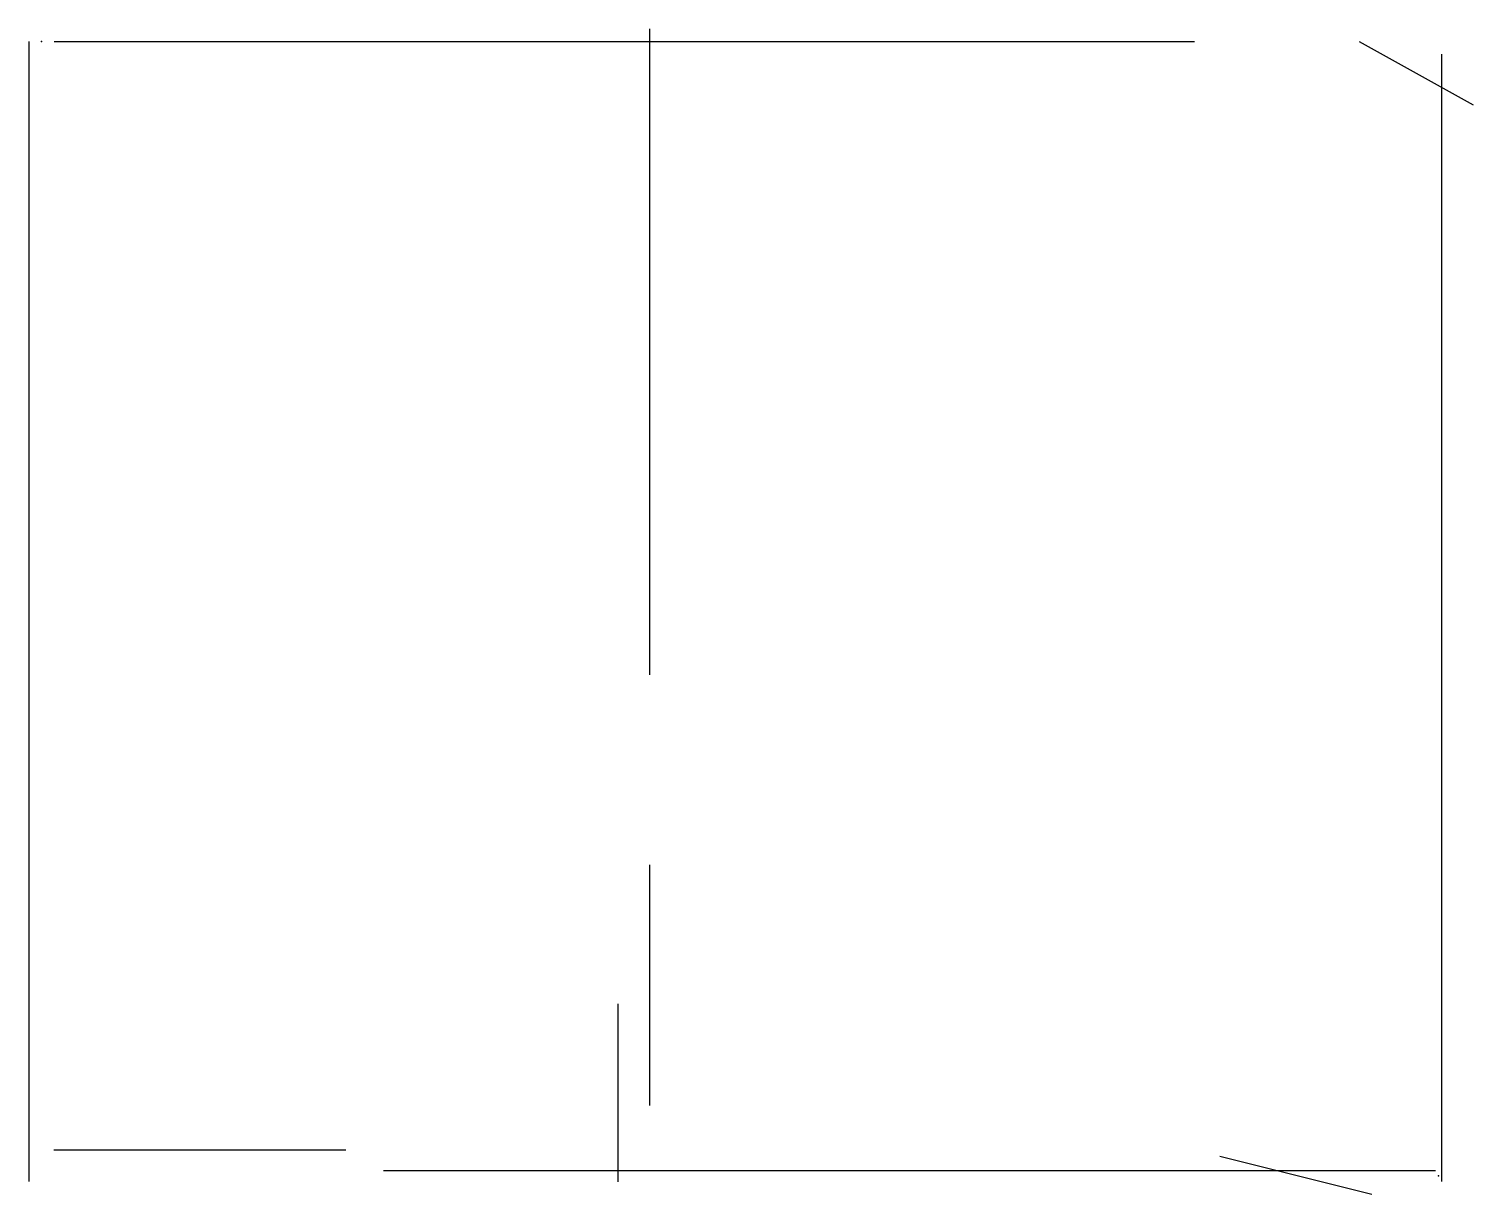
# Model space of a CAD drawing. Header units: metres. Extents: x -0.65 to 5.05, y -2.2 to 2.4.
import ezdxf

# ---------------------------------------------------------------- set-up
doc = ezdxf.new("R2010")
doc.units = ezdxf.units.M

msp = doc.modelspace()

# ---------------------------------------------------------------- linework, layer by layer
at = {"layer": 'ESQUINAS'}
for p in [(-0.6, 2.35), (4.913, -2.128)]:
    msp.add_point(p, dxfattribs=at)
at = {"layer": 'MUROS'}
for p, q in [((1.8, 2.4), (1.8, -0.15)), ((-0.65, 2.35), (-0.65, -2.15)), ((-0.55, 2.35), (3.95, 2.35)), ((4.6, 2.35), (5.05, 2.1)), ((4.925, 2.3), (4.925, -2.15)), ((1.8, -0.9), (1.8, -1.85)), ((1.675, -1.449), (1.675, -2.151)), ((-0.551, -2.025), (0.601, -2.025)), ((4.05, -2.05), (4.65, -2.2)), ((0.749, -2.107), (4.901, -2.107))]:
    msp.add_line(p, q, dxfattribs=at)

doc.saveas('drawing.dxf')
